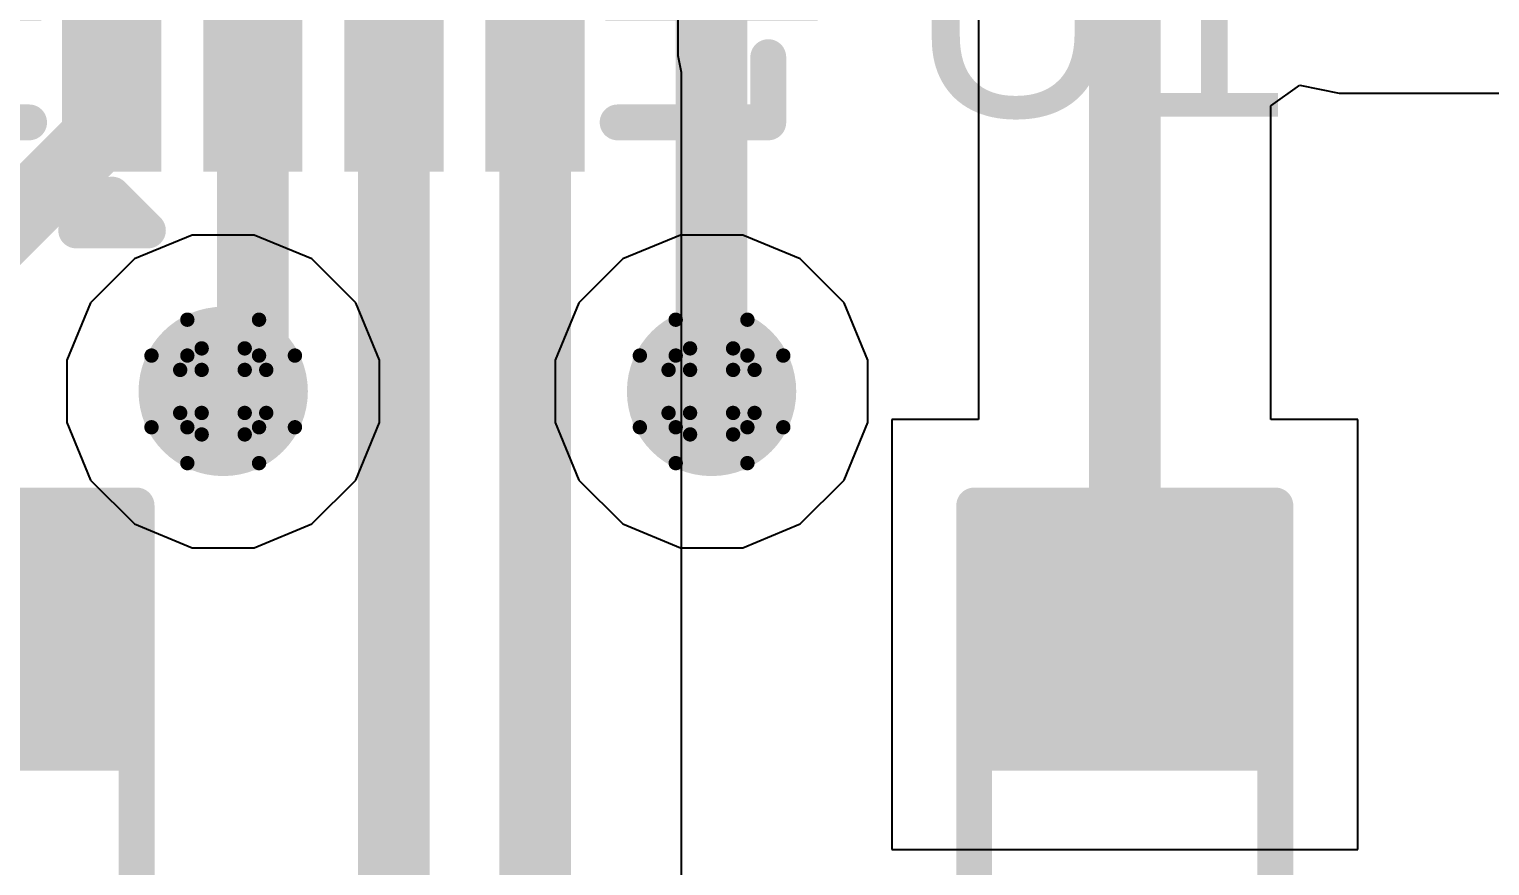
# Model space of a CAD drawing. Header units: inches. Extents: x 0 to 198, y 0 to 199.
# Drawn here: x 5.0389 to 5.2426, y 2.5018 to 2.6185 of the extents above; entities that cross this region are included whole.
import ezdxf

# ---------------------------------------------------------------- set-up
doc = ezdxf.new("R2010")
doc.units = ezdxf.units.IN
doc.header["$MEASUREMENT"] = 0
for name, color, linetype in [('Bottom Layer', 5, 'Continuous'), ('Drill Drawing', 1, 'Continuous'), ('Layer 1', 16, 'Continuous'), ('Layer 2', 76, 'Continuous'), ('Top Layer', 1, 'Continuous'), ('Top Overlay', 2, 'Continuous'), ('Top Paste', 8, 'Continuous'), ('Top Solder', 216, 'Continuous'), ('Via Holes', 16, 'Continuous')]:
    doc.layers.add(name, color=color, linetype=linetype)
doc.styles.add('Arial', font='', dxfattribs={"height": 0.2})
doc.styles.get('Arial').set_extended_font_data('Arial')

# ---------------------------------------------------------------- blocks, each defined once
blk = doc.blocks.new('R___0603_12')
at = {"layer": 'Top Layer'}
for points in [[(-0.015, 0.0175), (-0.015, -0.0175), (-0.045, -0.0175), (-0.045, 0.0175)], [(0.045, 0.0175), (0.045, -0.0175), (0.015, -0.0175), (0.015, 0.0175)]]:
    blk.add_hatch(color=1, dxfattribs=at).paths.add_polyline_path(points)
at = {"layer": 'Top Paste'}
for points in [[(-0.015, 0.0175), (-0.015, -0.0175), (-0.045, -0.0175), (-0.045, 0.0175)], [(0.045, 0.0175), (0.045, -0.0175), (0.015, -0.0175), (0.015, 0.0175)]]:
    blk.add_hatch(color=8, dxfattribs=at).paths.add_polyline_path(points)
at = {"layer": 'Top Solder'}
for points in [[(-0.011, 0.0215), (-0.011, -0.0215), (-0.049, -0.0215), (-0.049, 0.0215)], [(0.049, 0.0215), (0.049, -0.0215), (0.011, -0.0215), (0.011, 0.0215)]]:
    blk.add_hatch(color=216, dxfattribs=at).paths.add_polyline_path(points)
at = {"layer": 'Top Overlay'}
for points in [[(-0.048, 0.021, 0.005, 0.005, 0), (-0.048, -0.021, 0.005, 0.005, 0)], [(-0.048, 0.021, 0.005, 0.005, 0), (0.048, 0.021, 0.005, 0.005, 0)], [(0.048, 0.021, 0.005, 0.005, 0), (0.048, -0.021, 0.005, 0.005, 0)], [(-0.048, -0.021, 0.005, 0.005, 0), (0.048, -0.021, 0.005, 0.005, 0)]]:
    blk.add_lwpolyline(points, format="xyseb", dxfattribs=at)
for points in [[(-0.04925, 0.021, 0.0025, 0.0025, 1), (-0.04675, 0.021, 0.0025, 0.0025, 1)], [(-0.04925, 0.021, 0.0025, 0.0025, 1), (-0.04675, 0.021, 0.0025, 0.0025, 1)], [(0.04675, 0.021, 0.0025, 0.0025, 1), (0.04925, 0.021, 0.0025, 0.0025, 1)], [(0.04675, 0.021, 0.0025, 0.0025, 1), (0.04925, 0.021, 0.0025, 0.0025, 1)], [(-0.04925, -0.021, 0.0025, 0.0025, 1), (-0.04675, -0.021, 0.0025, 0.0025, 1)], [(-0.04925, -0.021, 0.0025, 0.0025, 1), (-0.04675, -0.021, 0.0025, 0.0025, 1)], [(0.04675, -0.021, 0.0025, 0.0025, 1), (0.04925, -0.021, 0.0025, 0.0025, 1)], [(0.04675, -0.021, 0.0025, 0.0025, 1), (0.04925, -0.021, 0.0025, 0.0025, 1)]]:
    blk.add_lwpolyline(points, format="xyseb", close=True, dxfattribs=at)
blk = doc.blocks.new('VQFN_HR_21_3_5__54')
at = {"layer": 'Top Layer'}
for points in [[(-0.08524, 0.06693), (-0.07539, 0.06693), (-0.07539, 0.04134), (-0.08524, 0.04134)], [(-0.06556, 0.06693), (-0.05571, 0.06693), (-0.05571, 0.04331), (-0.06556, 0.04331)], [(-0.04587, 0.06693), (-0.03602, 0.06693), (-0.03602, -0.06693), (-0.04587, -0.06693)], [(-0.02618, 0.06693), (-0.01633, 0.06693), (-0.01633, -0.06693), (-0.02618, -0.06693)], [(-0.0065, 0.06693), (0.0065, 0.06693), (0.0065, -0.06693), (-0.0065, -0.06693)], [(0.01634, 0.06693), (0.02619, 0.06693), (0.02619, -0.06693), (0.01634, -0.06693)], [(0.03602, 0.06693), (0.04587, 0.06693), (0.04587, -0.06693), (0.03602, -0.06693)], [(0.05571, 0.06693), (0.06556, 0.06693), (0.06556, 0.04331), (0.05571, 0.04331)], [(0.07539, 0.06693), (0.08524, 0.06693), (0.08524, 0.04134), (0.07539, 0.04134)], [(-0.1063, 0.03445), (-0.08268, 0.03445), (-0.08268, 0.02461), (-0.1063, 0.02461)], [(0.08268, 0.03445), (0.1063, 0.03445), (0.1063, 0.02461), (0.08268, 0.02461)], [(-0.1063, 0.01476), (-0.08268, 0.01476), (-0.08268, 0.00492), (-0.1063, 0.00492)], [(0.08268, 0.01476), (0.1063, 0.01476), (0.1063, 0.00492), (0.08268, 0.00492)], [(-0.1063, -0.00492), (-0.08268, -0.00492), (-0.08268, -0.01476), (-0.1063, -0.01476)], [(0.08268, -0.00492), (0.1063, -0.00492), (0.1063, -0.01476), (0.08268, -0.01476)], [(-0.1063, -0.02461), (-0.08268, -0.02461), (-0.08268, -0.03445), (-0.1063, -0.03445)], [(0.08268, -0.02461), (0.1063, -0.02461), (0.1063, -0.03445), (0.08268, -0.03445)], [(-0.08524, -0.04134), (-0.07539, -0.04134), (-0.07539, -0.06693), (-0.08524, -0.06693)], [(0.07539, -0.04134), (0.08524, -0.04134), (0.08524, -0.06693), (0.07539, -0.06693)], [(-0.06555, -0.04331), (-0.0557, -0.04331), (-0.0557, -0.06693), (-0.06555, -0.06693)], [(0.05571, -0.04331), (0.06556, -0.04331), (0.06556, -0.06693), (0.05571, -0.06693)]]:
    blk.add_hatch(color=1, dxfattribs=at).paths.add_polyline_path(points)
at = {"layer": 'Top Paste'}
for points in [[(-0.08524, 0.06693), (-0.07539, 0.06693), (-0.07539, 0.04134), (-0.08524, 0.04134)], [(-0.06556, 0.06693), (-0.05571, 0.06693), (-0.05571, 0.04331), (-0.06556, 0.04331)], [(-0.04587, 0.06693), (-0.03602, 0.06693), (-0.03602, -0.06693), (-0.04587, -0.06693)], [(-0.02618, 0.06693), (-0.01633, 0.06693), (-0.01633, -0.06693), (-0.02618, -0.06693)], [(-0.0065, 0.06693), (0.0065, 0.06693), (0.0065, -0.06693), (-0.0065, -0.06693)], [(0.01634, 0.06693), (0.02619, 0.06693), (0.02619, -0.06693), (0.01634, -0.06693)], [(0.03602, 0.06693), (0.04587, 0.06693), (0.04587, -0.06693), (0.03602, -0.06693)], [(0.05571, 0.06693), (0.06556, 0.06693), (0.06556, 0.04331), (0.05571, 0.04331)], [(0.07539, 0.06693), (0.08524, 0.06693), (0.08524, 0.04134), (0.07539, 0.04134)], [(-0.1063, 0.03445), (-0.08268, 0.03445), (-0.08268, 0.02461), (-0.1063, 0.02461)], [(0.08268, 0.03445), (0.1063, 0.03445), (0.1063, 0.02461), (0.08268, 0.02461)], [(-0.1063, 0.01476), (-0.08268, 0.01476), (-0.08268, 0.00492), (-0.1063, 0.00492)], [(0.08268, 0.01476), (0.1063, 0.01476), (0.1063, 0.00492), (0.08268, 0.00492)], [(-0.1063, -0.00492), (-0.08268, -0.00492), (-0.08268, -0.01476), (-0.1063, -0.01476)], [(0.08268, -0.00492), (0.1063, -0.00492), (0.1063, -0.01476), (0.08268, -0.01476)], [(-0.1063, -0.02461), (-0.08268, -0.02461), (-0.08268, -0.03445), (-0.1063, -0.03445)], [(0.08268, -0.02461), (0.1063, -0.02461), (0.1063, -0.03445), (0.08268, -0.03445)], [(-0.08524, -0.04134), (-0.07539, -0.04134), (-0.07539, -0.06693), (-0.08524, -0.06693)], [(0.07539, -0.04134), (0.08524, -0.04134), (0.08524, -0.06693), (0.07539, -0.06693)], [(-0.06555, -0.04331), (-0.0557, -0.04331), (-0.0557, -0.06693), (-0.06555, -0.06693)], [(0.05571, -0.04331), (0.06556, -0.04331), (0.06556, -0.06693), (0.05571, -0.06693)]]:
    blk.add_hatch(color=8, dxfattribs=at).paths.add_polyline_path(points)
at = {"layer": 'Top Solder'}
for points in [[(-0.08724, 0.06893), (-0.07339, 0.06893), (-0.07339, 0.03934), (-0.08724, 0.03934)], [(-0.06756, 0.06893), (-0.05371, 0.06893), (-0.05371, 0.04131), (-0.06756, 0.04131)], [(-0.04787, 0.06893), (-0.03402, 0.06893), (-0.03402, -0.06893), (-0.04787, -0.06893)], [(-0.02818, 0.06893), (-0.01433, 0.06893), (-0.01433, -0.06893), (-0.02818, -0.06893)], [(-0.0085, 0.06893), (0.0085, 0.06893), (0.0085, -0.06893), (-0.0085, -0.06893)], [(0.01434, 0.06893), (0.02819, 0.06893), (0.02819, -0.06893), (0.01434, -0.06893)], [(0.03402, 0.06893), (0.04787, 0.06893), (0.04787, -0.06893), (0.03402, -0.06893)], [(0.05371, 0.06893), (0.06756, 0.06893), (0.06756, 0.04131), (0.05371, 0.04131)], [(0.07339, 0.06893), (0.08724, 0.06893), (0.08724, 0.03934), (0.07339, 0.03934)], [(-0.1083, 0.03645), (-0.08068, 0.03645), (-0.08068, 0.02261), (-0.1083, 0.02261)], [(0.08068, 0.03645), (0.1083, 0.03645), (0.1083, 0.02261), (0.08068, 0.02261)], [(-0.1083, 0.01676), (-0.08068, 0.01676), (-0.08068, 0.00292), (-0.1083, 0.00292)], [(0.08068, 0.01676), (0.1083, 0.01676), (0.1083, 0.00292), (0.08068, 0.00292)], [(-0.1083, -0.00292), (-0.08068, -0.00292), (-0.08068, -0.01676), (-0.1083, -0.01676)], [(0.08068, -0.00292), (0.1083, -0.00292), (0.1083, -0.01676), (0.08068, -0.01676)], [(-0.1083, -0.02261), (-0.08068, -0.02261), (-0.08068, -0.03645), (-0.1083, -0.03645)], [(0.08068, -0.02261), (0.1083, -0.02261), (0.1083, -0.03645), (0.08068, -0.03645)], [(-0.08724, -0.03934), (-0.07339, -0.03934), (-0.07339, -0.06893), (-0.08724, -0.06893)], [(0.07339, -0.03934), (0.08724, -0.03934), (0.08724, -0.06893), (0.07339, -0.06893)], [(-0.06755, -0.04131), (-0.0537, -0.04131), (-0.0537, -0.06893), (-0.06755, -0.06893)], [(0.05371, -0.04131), (0.06756, -0.04131), (0.06756, -0.06893), (0.05371, -0.06893)]]:
    blk.add_hatch(color=216, dxfattribs=at).paths.add_polyline_path(points)
at = {"layer": 'Top Overlay'}
for points in [[(-0.10143, 0.06206, 0.005, 0.005, 0), (-0.10143, 0.04104, 0.005, 0.005, 0)], [(-0.10143, 0.06206, 0.005, 0.005, 0), (-0.09233, 0.06206, 0.005, 0.005, 0)], [(0.09233, 0.06206, 0.005, 0.005, 0), (0.10142, 0.06206, 0.005, 0.005, 0)], [(0.10142, 0.06206, 0.005, 0.005, 0), (0.10142, 0.04104, 0.005, 0.005, 0)], [(-0.1165, 0.03447, 0.005, 0.005, 0), (-0.1165, 0.02447, 0.005, 0.005, 0)], [(-0.1165, 0.03447, 0.005, 0.005, 0), (-0.1115, 0.02947, 0.005, 0.005, 0)], [(-0.1115, 0.02947, 0.005, 0.005, 0), (-0.1165, 0.02447, 0.005, 0.005, 0)], [(-0.10143, -0.04104, 0.005, 0.005, 0), (-0.10143, -0.06205, 0.005, 0.005, 0)], [(0.10142, -0.04104, 0.005, 0.005, 0), (0.10142, -0.06205, 0.005, 0.005, 0)], [(-0.10143, -0.06205, 0.005, 0.005, 0), (-0.09233, -0.06205, 0.005, 0.005, 0)], [(0.09233, -0.06205, 0.005, 0.005, 0), (0.10142, -0.06205, 0.005, 0.005, 0)]]:
    blk.add_lwpolyline(points, format="xyseb", dxfattribs=at)
for points in [[(-0.10268, 0.06206, 0.0025, 0.0025, 1), (-0.10018, 0.06206, 0.0025, 0.0025, 1)], [(-0.10268, 0.06206, 0.0025, 0.0025, 1), (-0.10018, 0.06206, 0.0025, 0.0025, 1)], [(-0.09358, 0.06206, 0.0025, 0.0025, 1), (-0.09108, 0.06206, 0.0025, 0.0025, 1)], [(0.09108, 0.06206, 0.0025, 0.0025, 1), (0.09358, 0.06206, 0.0025, 0.0025, 1)], [(0.10017, 0.06206, 0.0025, 0.0025, 1), (0.10267, 0.06206, 0.0025, 0.0025, 1)], [(0.10017, 0.06206, 0.0025, 0.0025, 1), (0.10267, 0.06206, 0.0025, 0.0025, 1)], [(-0.10268, 0.04104, 0.0025, 0.0025, 1), (-0.10018, 0.04104, 0.0025, 0.0025, 1)], [(0.10017, 0.04104, 0.0025, 0.0025, 1), (0.10267, 0.04104, 0.0025, 0.0025, 1)], [(-0.11775, 0.03447, 0.0025, 0.0025, 1), (-0.11525, 0.03447, 0.0025, 0.0025, 1)], [(-0.11775, 0.03447, 0.0025, 0.0025, 1), (-0.11525, 0.03447, 0.0025, 0.0025, 1)], [(-0.11275, 0.02947, 0.0025, 0.0025, 1), (-0.11025, 0.02947, 0.0025, 0.0025, 1)], [(-0.11275, 0.02947, 0.0025, 0.0025, 1), (-0.11025, 0.02947, 0.0025, 0.0025, 1)], [(-0.11775, 0.02447, 0.0025, 0.0025, 1), (-0.11525, 0.02447, 0.0025, 0.0025, 1)], [(-0.11775, 0.02447, 0.0025, 0.0025, 1), (-0.11525, 0.02447, 0.0025, 0.0025, 1)], [(-0.10268, -0.04104, 0.0025, 0.0025, 1), (-0.10018, -0.04104, 0.0025, 0.0025, 1)], [(0.10017, -0.04104, 0.0025, 0.0025, 1), (0.10267, -0.04104, 0.0025, 0.0025, 1)], [(-0.10268, -0.06205, 0.0025, 0.0025, 1), (-0.10018, -0.06205, 0.0025, 0.0025, 1)], [(-0.10268, -0.06205, 0.0025, 0.0025, 1), (-0.10018, -0.06205, 0.0025, 0.0025, 1)], [(-0.09358, -0.06205, 0.0025, 0.0025, 1), (-0.09108, -0.06205, 0.0025, 0.0025, 1)], [(0.09108, -0.06205, 0.0025, 0.0025, 1), (0.09358, -0.06205, 0.0025, 0.0025, 1)], [(0.10017, -0.06205, 0.0025, 0.0025, 1), (0.10267, -0.06205, 0.0025, 0.0025, 1)], [(0.10017, -0.06205, 0.0025, 0.0025, 1), (0.10267, -0.06205, 0.0025, 0.0025, 1)]]:
    blk.add_lwpolyline(points, format="xyseb", close=True, dxfattribs=at)
blk = doc.blocks.new('____0603_190')
at = {"layer": 'Top Layer'}
for points in [[(-0.015, 0.0175), (-0.015, -0.0175), (-0.045, -0.0175), (-0.045, 0.0175)], [(0.045, 0.0175), (0.045, -0.0175), (0.015, -0.0175), (0.015, 0.0175)]]:
    blk.add_hatch(color=1, dxfattribs=at).paths.add_polyline_path(points)
at = {"layer": 'Top Paste'}
for points in [[(-0.015, 0.0175), (-0.015, -0.0175), (-0.045, -0.0175), (-0.045, 0.0175)], [(0.045, 0.0175), (0.045, -0.0175), (0.015, -0.0175), (0.015, 0.0175)]]:
    blk.add_hatch(color=8, dxfattribs=at).paths.add_polyline_path(points)
at = {"layer": 'Top Solder'}
for points in [[(-0.011, 0.0215), (-0.011, -0.0215), (-0.049, -0.0215), (-0.049, 0.0215)], [(0.049, 0.0215), (0.049, -0.0215), (0.011, -0.0215), (0.011, 0.0215)]]:
    blk.add_hatch(color=216, dxfattribs=at).paths.add_polyline_path(points)
at = {"layer": 'Top Overlay'}
for points in [[(0.048, 0.021, 0.005, 0.005, 0), (-0.048, 0.021, 0.005, 0.005, 0)], [(-0.048, -0.021, 0.005, 0.005, 0), (-0.048, 0.021, 0.005, 0.005, 0)], [(0.048, -0.021, 0.005, 0.005, 0), (0.048, 0.021, 0.005, 0.005, 0)], [(0.048, -0.021, 0.005, 0.005, 0), (-0.048, -0.021, 0.005, 0.005, 0)]]:
    blk.add_lwpolyline(points, format="xyseb", dxfattribs=at)
for points in [[(-0.04925, 0.021, 0.0025, 0.0025, 1), (-0.04675, 0.021, 0.0025, 0.0025, 1)], [(-0.04925, 0.021, 0.0025, 0.0025, 1), (-0.04675, 0.021, 0.0025, 0.0025, 1)], [(0.04675, 0.021, 0.0025, 0.0025, 1), (0.04925, 0.021, 0.0025, 0.0025, 1)], [(0.04675, 0.021, 0.0025, 0.0025, 1), (0.04925, 0.021, 0.0025, 0.0025, 1)], [(-0.04925, -0.021, 0.0025, 0.0025, 1), (-0.04675, -0.021, 0.0025, 0.0025, 1)], [(-0.04925, -0.021, 0.0025, 0.0025, 1), (-0.04675, -0.021, 0.0025, 0.0025, 1)], [(0.04675, -0.021, 0.0025, 0.0025, 1), (0.04925, -0.021, 0.0025, 0.0025, 1)], [(0.04675, -0.021, 0.0025, 0.0025, 1), (0.04925, -0.021, 0.0025, 0.0025, 1)]]:
    blk.add_lwpolyline(points, format="xyseb", close=True, dxfattribs=at)

msp = doc.modelspace()

# ---------------------------------------------------------------- hatches: boundary and pattern name
at = {"layer": 'Bottom Layer'}
h = msp.add_hatch(color=5, dxfattribs=at)
edge = h.paths.add_edge_path()
edge.add_arc((5.06592, 2.56801), 0.01181, 0, 360)
h = msp.add_hatch(color=5, dxfattribs=at)
edge = h.paths.add_edge_path()
edge.add_arc((5.13403, 2.56801), 0.01181, 0, 360)
at = {"layer": 'Layer 1'}
h = msp.add_hatch(color=16, dxfattribs=at)
edge = h.paths.add_edge_path()
edge.add_arc((5.06592, 2.56801), 0.01181, 0, 360)
h = msp.add_hatch(color=16, dxfattribs=at)
edge = h.paths.add_edge_path()
edge.add_arc((5.13403, 2.56801), 0.01181, 0, 360)
at = {"layer": 'Layer 2'}
h = msp.add_hatch(color=76, dxfattribs=at)
edge = h.paths.add_edge_path()
edge.add_arc((5.06592, 2.56801), 0.01181, 0, 360)
h = msp.add_hatch(color=76, dxfattribs=at)
edge = h.paths.add_edge_path()
edge.add_arc((5.13403, 2.56801), 0.01181, 0, 360)
at = {"layer": 'Top Layer'}
h = msp.add_hatch(color=1, dxfattribs=at)
edge = h.paths.add_edge_path()
edge.add_arc((5.06592, 2.56801), 0.01181, 0, 360)
h = msp.add_hatch(color=1, dxfattribs=at)
edge = h.paths.add_edge_path()
edge.add_arc((5.13403, 2.56801), 0.01181, 0, 360)
at = {"layer": 'Via Holes'}
h = msp.add_hatch(color=7, dxfattribs=at)
edge = h.paths.add_edge_path()
edge.add_arc((5.06592, 2.56801), 0.00591, 0, 360)
h = msp.add_hatch(color=7, dxfattribs=at)
edge = h.paths.add_edge_path()
edge.add_arc((5.13403, 2.56801), 0.00591, 0, 360)

# ---------------------------------------------------------------- linework, layer by layer
at = {"layer": 'Bottom Layer'}
for p, q in [((5.06158, 2.58982), (5.05357, 2.5865)), ((5.07026, 2.58982), (5.06158, 2.58982)), ((5.07828, 2.5865), (5.07026, 2.58982)), ((5.12969, 2.58982), (5.12167, 2.5865)), ((5.13837, 2.58982), (5.12969, 2.58982)), ((5.14638, 2.5865), (5.13837, 2.58982)), ((5.05357, 2.5865), (5.04743, 2.58036)), ((5.08441, 2.58036), (5.07828, 2.5865)), ((5.12167, 2.5865), (5.11554, 2.58036)), ((5.15252, 2.58036), (5.14638, 2.5865)), ((5.04743, 2.58036), (5.04411, 2.57235)), ((5.08773, 2.57235), (5.08441, 2.58036)), ((5.11554, 2.58036), (5.11222, 2.57235)), ((5.15584, 2.57235), (5.15252, 2.58036)), ((5.04411, 2.57235), (5.04411, 2.56367)), ((5.08773, 2.56367), (5.08773, 2.57235)), ((5.11222, 2.57235), (5.11222, 2.56367)), ((5.15584, 2.56367), (5.15584, 2.57235)), ((5.04411, 2.56367), (5.04743, 2.55565)), ((5.08441, 2.55565), (5.08773, 2.56367)), ((5.11222, 2.56367), (5.11554, 2.55565)), ((5.15252, 2.55565), (5.15584, 2.56367)), ((5.04743, 2.55565), (5.05357, 2.54952)), ((5.07828, 2.54952), (5.08441, 2.55565)), ((5.11554, 2.55565), (5.12167, 2.54952)), ((5.14638, 2.54952), (5.15252, 2.55565)), ((5.05357, 2.54952), (5.06158, 2.5462)), ((5.07026, 2.5462), (5.07828, 2.54952)), ((5.12167, 2.54952), (5.12969, 2.5462)), ((5.13837, 2.5462), (5.14638, 2.54952)), ((5.06158, 2.5462), (5.07026, 2.5462)), ((5.12969, 2.5462), (5.13837, 2.5462))]:
    msp.add_line(p, q, dxfattribs=at)
at = {"layer": 'Drill Drawing'}
for points in [[(5.06092, 2.57301, 0.002, 0.002, 0), (5.06092, 2.57801, 0.002, 0.002, 0)], [(5.06092, 2.57801, 0.002, 0.002, 0), (5.07092, 2.57801, 0.002, 0.002, 0)], [(5.07092, 2.57301, 0.002, 0.002, 0), (5.07092, 2.57801, 0.002, 0.002, 0)], [(5.12903, 2.57301, 0.002, 0.002, 0), (5.12903, 2.57801, 0.002, 0.002, 0)], [(5.12903, 2.57801, 0.002, 0.002, 0), (5.13903, 2.57801, 0.002, 0.002, 0)], [(5.13903, 2.57301, 0.002, 0.002, 0), (5.13903, 2.57801, 0.002, 0.002, 0)], [(5.06292, 2.57101, 0.002, 0.002, 0), (5.06292, 2.57401, 0.002, 0.002, 0)], [(5.06292, 2.57401, 0.002, 0.002, 0), (5.06892, 2.57401, 0.002, 0.002, 0)], [(5.06892, 2.57101, 0.002, 0.002, 0), (5.06892, 2.57401, 0.002, 0.002, 0)], [(5.13103, 2.57101, 0.002, 0.002, 0), (5.13103, 2.57401, 0.002, 0.002, 0)], [(5.13103, 2.57401, 0.002, 0.002, 0), (5.13703, 2.57401, 0.002, 0.002, 0)], [(5.13703, 2.57101, 0.002, 0.002, 0), (5.13703, 2.57401, 0.002, 0.002, 0)], [(5.05592, 2.56301, 0.002, 0.002, 0), (5.05592, 2.57301, 0.002, 0.002, 0)], [(5.05592, 2.57301, 0.002, 0.002, 0), (5.06092, 2.57301, 0.002, 0.002, 0)], [(5.07092, 2.57301, 0.002, 0.002, 0), (5.07592, 2.57301, 0.002, 0.002, 0)], [(5.07592, 2.56301, 0.002, 0.002, 0), (5.07592, 2.57301, 0.002, 0.002, 0)], [(5.12403, 2.56301, 0.002, 0.002, 0), (5.12403, 2.57301, 0.002, 0.002, 0)], [(5.12403, 2.57301, 0.002, 0.002, 0), (5.12903, 2.57301, 0.002, 0.002, 0)], [(5.13903, 2.57301, 0.002, 0.002, 0), (5.14403, 2.57301, 0.002, 0.002, 0)], [(5.14403, 2.56301, 0.002, 0.002, 0), (5.14403, 2.57301, 0.002, 0.002, 0)], [(5.05992, 2.56501, 0.002, 0.002, 0), (5.05992, 2.57101, 0.002, 0.002, 0)], [(5.05992, 2.57101, 0.002, 0.002, 0), (5.06292, 2.57101, 0.002, 0.002, 0)], [(5.06892, 2.57101, 0.002, 0.002, 0), (5.07192, 2.57101, 0.002, 0.002, 0)], [(5.07192, 2.56501, 0.002, 0.002, 0), (5.07192, 2.57101, 0.002, 0.002, 0)], [(5.12803, 2.56501, 0.002, 0.002, 0), (5.12803, 2.57101, 0.002, 0.002, 0)], [(5.12803, 2.57101, 0.002, 0.002, 0), (5.13103, 2.57101, 0.002, 0.002, 0)], [(5.13703, 2.57101, 0.002, 0.002, 0), (5.14003, 2.57101, 0.002, 0.002, 0)], [(5.14003, 2.56501, 0.002, 0.002, 0), (5.14003, 2.57101, 0.002, 0.002, 0)], [(5.05992, 2.56501, 0.002, 0.002, 0), (5.06292, 2.56501, 0.002, 0.002, 0)], [(5.06292, 2.56201, 0.002, 0.002, 0), (5.06292, 2.56501, 0.002, 0.002, 0)], [(5.06892, 2.56501, 0.002, 0.002, 0), (5.07192, 2.56501, 0.002, 0.002, 0)], [(5.06892, 2.56201, 0.002, 0.002, 0), (5.06892, 2.56501, 0.002, 0.002, 0)], [(5.12803, 2.56501, 0.002, 0.002, 0), (5.13103, 2.56501, 0.002, 0.002, 0)], [(5.13103, 2.56201, 0.002, 0.002, 0), (5.13103, 2.56501, 0.002, 0.002, 0)], [(5.13703, 2.56501, 0.002, 0.002, 0), (5.14003, 2.56501, 0.002, 0.002, 0)], [(5.13703, 2.56201, 0.002, 0.002, 0), (5.13703, 2.56501, 0.002, 0.002, 0)], [(5.05592, 2.56301, 0.002, 0.002, 0), (5.06092, 2.56301, 0.002, 0.002, 0)], [(5.06092, 2.55801, 0.002, 0.002, 0), (5.06092, 2.56301, 0.002, 0.002, 0)], [(5.06292, 2.56201, 0.002, 0.002, 0), (5.06892, 2.56201, 0.002, 0.002, 0)], [(5.07092, 2.56301, 0.002, 0.002, 0), (5.07592, 2.56301, 0.002, 0.002, 0)], [(5.07092, 2.55801, 0.002, 0.002, 0), (5.07092, 2.56301, 0.002, 0.002, 0)], [(5.12403, 2.56301, 0.002, 0.002, 0), (5.12903, 2.56301, 0.002, 0.002, 0)], [(5.12903, 2.55801, 0.002, 0.002, 0), (5.12903, 2.56301, 0.002, 0.002, 0)], [(5.13103, 2.56201, 0.002, 0.002, 0), (5.13703, 2.56201, 0.002, 0.002, 0)], [(5.13903, 2.56301, 0.002, 0.002, 0), (5.14403, 2.56301, 0.002, 0.002, 0)], [(5.13903, 2.55801, 0.002, 0.002, 0), (5.13903, 2.56301, 0.002, 0.002, 0)], [(5.06092, 2.55801, 0.002, 0.002, 0), (5.07092, 2.55801, 0.002, 0.002, 0)], [(5.12903, 2.55801, 0.002, 0.002, 0), (5.13903, 2.55801, 0.002, 0.002, 0)]]:
    msp.add_lwpolyline(points, format="xyseb", dxfattribs=at)
for points in [[(5.06042, 2.57801, 0.001, 0.001, 1), (5.06142, 2.57801, 0.001, 0.001, 1)], [(5.06042, 2.57801, 0.001, 0.001, 1), (5.06142, 2.57801, 0.001, 0.001, 1)], [(5.07042, 2.57801, 0.001, 0.001, 1), (5.07142, 2.57801, 0.001, 0.001, 1)], [(5.07042, 2.57801, 0.001, 0.001, 1), (5.07142, 2.57801, 0.001, 0.001, 1)], [(5.12853, 2.57801, 0.001, 0.001, 1), (5.12953, 2.57801, 0.001, 0.001, 1)], [(5.12853, 2.57801, 0.001, 0.001, 1), (5.12953, 2.57801, 0.001, 0.001, 1)], [(5.13853, 2.57801, 0.001, 0.001, 1), (5.13953, 2.57801, 0.001, 0.001, 1)], [(5.13853, 2.57801, 0.001, 0.001, 1), (5.13953, 2.57801, 0.001, 0.001, 1)], [(5.06242, 2.57401, 0.001, 0.001, 1), (5.06342, 2.57401, 0.001, 0.001, 1)], [(5.06242, 2.57401, 0.001, 0.001, 1), (5.06342, 2.57401, 0.001, 0.001, 1)], [(5.06842, 2.57401, 0.001, 0.001, 1), (5.06942, 2.57401, 0.001, 0.001, 1)], [(5.06842, 2.57401, 0.001, 0.001, 1), (5.06942, 2.57401, 0.001, 0.001, 1)], [(5.13053, 2.57401, 0.001, 0.001, 1), (5.13153, 2.57401, 0.001, 0.001, 1)], [(5.13053, 2.57401, 0.001, 0.001, 1), (5.13153, 2.57401, 0.001, 0.001, 1)], [(5.13653, 2.57401, 0.001, 0.001, 1), (5.13753, 2.57401, 0.001, 0.001, 1)], [(5.13653, 2.57401, 0.001, 0.001, 1), (5.13753, 2.57401, 0.001, 0.001, 1)], [(5.05542, 2.57301, 0.001, 0.001, 1), (5.05642, 2.57301, 0.001, 0.001, 1)], [(5.05542, 2.57301, 0.001, 0.001, 1), (5.05642, 2.57301, 0.001, 0.001, 1)], [(5.06042, 2.57301, 0.001, 0.001, 1), (5.06142, 2.57301, 0.001, 0.001, 1)], [(5.06042, 2.57301, 0.001, 0.001, 1), (5.06142, 2.57301, 0.001, 0.001, 1)], [(5.07042, 2.57301, 0.001, 0.001, 1), (5.07142, 2.57301, 0.001, 0.001, 1)], [(5.07042, 2.57301, 0.001, 0.001, 1), (5.07142, 2.57301, 0.001, 0.001, 1)], [(5.07542, 2.57301, 0.001, 0.001, 1), (5.07642, 2.57301, 0.001, 0.001, 1)], [(5.07542, 2.57301, 0.001, 0.001, 1), (5.07642, 2.57301, 0.001, 0.001, 1)], [(5.12353, 2.57301, 0.001, 0.001, 1), (5.12453, 2.57301, 0.001, 0.001, 1)], [(5.12353, 2.57301, 0.001, 0.001, 1), (5.12453, 2.57301, 0.001, 0.001, 1)], [(5.12853, 2.57301, 0.001, 0.001, 1), (5.12953, 2.57301, 0.001, 0.001, 1)], [(5.12853, 2.57301, 0.001, 0.001, 1), (5.12953, 2.57301, 0.001, 0.001, 1)], [(5.13853, 2.57301, 0.001, 0.001, 1), (5.13953, 2.57301, 0.001, 0.001, 1)], [(5.13853, 2.57301, 0.001, 0.001, 1), (5.13953, 2.57301, 0.001, 0.001, 1)], [(5.14353, 2.57301, 0.001, 0.001, 1), (5.14453, 2.57301, 0.001, 0.001, 1)], [(5.14353, 2.57301, 0.001, 0.001, 1), (5.14453, 2.57301, 0.001, 0.001, 1)], [(5.05942, 2.57101, 0.001, 0.001, 1), (5.06042, 2.57101, 0.001, 0.001, 1)], [(5.05942, 2.57101, 0.001, 0.001, 1), (5.06042, 2.57101, 0.001, 0.001, 1)], [(5.06242, 2.57101, 0.001, 0.001, 1), (5.06342, 2.57101, 0.001, 0.001, 1)], [(5.06242, 2.57101, 0.001, 0.001, 1), (5.06342, 2.57101, 0.001, 0.001, 1)], [(5.06842, 2.57101, 0.001, 0.001, 1), (5.06942, 2.57101, 0.001, 0.001, 1)], [(5.06842, 2.57101, 0.001, 0.001, 1), (5.06942, 2.57101, 0.001, 0.001, 1)], [(5.07142, 2.57101, 0.001, 0.001, 1), (5.07242, 2.57101, 0.001, 0.001, 1)], [(5.07142, 2.57101, 0.001, 0.001, 1), (5.07242, 2.57101, 0.001, 0.001, 1)], [(5.12753, 2.57101, 0.001, 0.001, 1), (5.12853, 2.57101, 0.001, 0.001, 1)], [(5.12753, 2.57101, 0.001, 0.001, 1), (5.12853, 2.57101, 0.001, 0.001, 1)], [(5.13053, 2.57101, 0.001, 0.001, 1), (5.13153, 2.57101, 0.001, 0.001, 1)], [(5.13053, 2.57101, 0.001, 0.001, 1), (5.13153, 2.57101, 0.001, 0.001, 1)], [(5.13653, 2.57101, 0.001, 0.001, 1), (5.13753, 2.57101, 0.001, 0.001, 1)], [(5.13653, 2.57101, 0.001, 0.001, 1), (5.13753, 2.57101, 0.001, 0.001, 1)], [(5.13953, 2.57101, 0.001, 0.001, 1), (5.14053, 2.57101, 0.001, 0.001, 1)], [(5.13953, 2.57101, 0.001, 0.001, 1), (5.14053, 2.57101, 0.001, 0.001, 1)], [(5.05942, 2.56501, 0.001, 0.001, 1), (5.06042, 2.56501, 0.001, 0.001, 1)], [(5.05942, 2.56501, 0.001, 0.001, 1), (5.06042, 2.56501, 0.001, 0.001, 1)], [(5.06242, 2.56501, 0.001, 0.001, 1), (5.06342, 2.56501, 0.001, 0.001, 1)], [(5.06242, 2.56501, 0.001, 0.001, 1), (5.06342, 2.56501, 0.001, 0.001, 1)], [(5.06842, 2.56501, 0.001, 0.001, 1), (5.06942, 2.56501, 0.001, 0.001, 1)], [(5.06842, 2.56501, 0.001, 0.001, 1), (5.06942, 2.56501, 0.001, 0.001, 1)], [(5.07142, 2.56501, 0.001, 0.001, 1), (5.07242, 2.56501, 0.001, 0.001, 1)], [(5.07142, 2.56501, 0.001, 0.001, 1), (5.07242, 2.56501, 0.001, 0.001, 1)], [(5.12753, 2.56501, 0.001, 0.001, 1), (5.12853, 2.56501, 0.001, 0.001, 1)], [(5.12753, 2.56501, 0.001, 0.001, 1), (5.12853, 2.56501, 0.001, 0.001, 1)], [(5.13053, 2.56501, 0.001, 0.001, 1), (5.13153, 2.56501, 0.001, 0.001, 1)], [(5.13053, 2.56501, 0.001, 0.001, 1), (5.13153, 2.56501, 0.001, 0.001, 1)], [(5.13653, 2.56501, 0.001, 0.001, 1), (5.13753, 2.56501, 0.001, 0.001, 1)], [(5.13653, 2.56501, 0.001, 0.001, 1), (5.13753, 2.56501, 0.001, 0.001, 1)], [(5.13953, 2.56501, 0.001, 0.001, 1), (5.14053, 2.56501, 0.001, 0.001, 1)], [(5.13953, 2.56501, 0.001, 0.001, 1), (5.14053, 2.56501, 0.001, 0.001, 1)], [(5.05542, 2.56301, 0.001, 0.001, 1), (5.05642, 2.56301, 0.001, 0.001, 1)], [(5.05542, 2.56301, 0.001, 0.001, 1), (5.05642, 2.56301, 0.001, 0.001, 1)], [(5.06042, 2.56301, 0.001, 0.001, 1), (5.06142, 2.56301, 0.001, 0.001, 1)], [(5.06042, 2.56301, 0.001, 0.001, 1), (5.06142, 2.56301, 0.001, 0.001, 1)], [(5.06242, 2.56201, 0.001, 0.001, 1), (5.06342, 2.56201, 0.001, 0.001, 1)], [(5.06242, 2.56201, 0.001, 0.001, 1), (5.06342, 2.56201, 0.001, 0.001, 1)], [(5.06842, 2.56201, 0.001, 0.001, 1), (5.06942, 2.56201, 0.001, 0.001, 1)], [(5.06842, 2.56201, 0.001, 0.001, 1), (5.06942, 2.56201, 0.001, 0.001, 1)], [(5.07042, 2.56301, 0.001, 0.001, 1), (5.07142, 2.56301, 0.001, 0.001, 1)], [(5.07042, 2.56301, 0.001, 0.001, 1), (5.07142, 2.56301, 0.001, 0.001, 1)], [(5.07542, 2.56301, 0.001, 0.001, 1), (5.07642, 2.56301, 0.001, 0.001, 1)], [(5.07542, 2.56301, 0.001, 0.001, 1), (5.07642, 2.56301, 0.001, 0.001, 1)], [(5.12353, 2.56301, 0.001, 0.001, 1), (5.12453, 2.56301, 0.001, 0.001, 1)], [(5.12353, 2.56301, 0.001, 0.001, 1), (5.12453, 2.56301, 0.001, 0.001, 1)], [(5.12853, 2.56301, 0.001, 0.001, 1), (5.12953, 2.56301, 0.001, 0.001, 1)], [(5.12853, 2.56301, 0.001, 0.001, 1), (5.12953, 2.56301, 0.001, 0.001, 1)], [(5.13053, 2.56201, 0.001, 0.001, 1), (5.13153, 2.56201, 0.001, 0.001, 1)], [(5.13053, 2.56201, 0.001, 0.001, 1), (5.13153, 2.56201, 0.001, 0.001, 1)], [(5.13653, 2.56201, 0.001, 0.001, 1), (5.13753, 2.56201, 0.001, 0.001, 1)], [(5.13653, 2.56201, 0.001, 0.001, 1), (5.13753, 2.56201, 0.001, 0.001, 1)], [(5.13853, 2.56301, 0.001, 0.001, 1), (5.13953, 2.56301, 0.001, 0.001, 1)], [(5.13853, 2.56301, 0.001, 0.001, 1), (5.13953, 2.56301, 0.001, 0.001, 1)], [(5.14353, 2.56301, 0.001, 0.001, 1), (5.14453, 2.56301, 0.001, 0.001, 1)], [(5.14353, 2.56301, 0.001, 0.001, 1), (5.14453, 2.56301, 0.001, 0.001, 1)], [(5.06042, 2.55801, 0.001, 0.001, 1), (5.06142, 2.55801, 0.001, 0.001, 1)], [(5.06042, 2.55801, 0.001, 0.001, 1), (5.06142, 2.55801, 0.001, 0.001, 1)], [(5.07042, 2.55801, 0.001, 0.001, 1), (5.07142, 2.55801, 0.001, 0.001, 1)], [(5.07042, 2.55801, 0.001, 0.001, 1), (5.07142, 2.55801, 0.001, 0.001, 1)], [(5.12853, 2.55801, 0.001, 0.001, 1), (5.12953, 2.55801, 0.001, 0.001, 1)], [(5.12853, 2.55801, 0.001, 0.001, 1), (5.12953, 2.55801, 0.001, 0.001, 1)], [(5.13853, 2.55801, 0.001, 0.001, 1), (5.13953, 2.55801, 0.001, 0.001, 1)], [(5.13853, 2.55801, 0.001, 0.001, 1), (5.13953, 2.55801, 0.001, 0.001, 1)]]:
    msp.add_lwpolyline(points, format="xyseb", close=True, dxfattribs=at)
at = {"layer": 'Layer 2'}
for p, q in [((5.06158, 2.58982), (5.05357, 2.5865)), ((5.07026, 2.58982), (5.06158, 2.58982)), ((5.07828, 2.5865), (5.07026, 2.58982)), ((5.12969, 2.58982), (5.12167, 2.5865)), ((5.13837, 2.58982), (5.12969, 2.58982)), ((5.14638, 2.5865), (5.13837, 2.58982)), ((5.05357, 2.5865), (5.04743, 2.58036)), ((5.08441, 2.58036), (5.07828, 2.5865)), ((5.12167, 2.5865), (5.11554, 2.58036)), ((5.15252, 2.58036), (5.14638, 2.5865)), ((5.04743, 2.58036), (5.04411, 2.57235)), ((5.08773, 2.57235), (5.08441, 2.58036)), ((5.11554, 2.58036), (5.11222, 2.57235)), ((5.15584, 2.57235), (5.15252, 2.58036)), ((5.04411, 2.57235), (5.04411, 2.56367)), ((5.08773, 2.56367), (5.08773, 2.57235)), ((5.11222, 2.57235), (5.11222, 2.56367)), ((5.15584, 2.56367), (5.15584, 2.57235)), ((5.04411, 2.56367), (5.04743, 2.55565)), ((5.08441, 2.55565), (5.08773, 2.56367)), ((5.11222, 2.56367), (5.11554, 2.55565)), ((5.15252, 2.55565), (5.15584, 2.56367)), ((5.04743, 2.55565), (5.05357, 2.54952)), ((5.07828, 2.54952), (5.08441, 2.55565)), ((5.11554, 2.55565), (5.12167, 2.54952)), ((5.14638, 2.54952), (5.15252, 2.55565)), ((5.05357, 2.54952), (5.06158, 2.5462)), ((5.07026, 2.5462), (5.07828, 2.54952)), ((5.12167, 2.54952), (5.12969, 2.5462)), ((5.13837, 2.5462), (5.14638, 2.54952)), ((5.06158, 2.5462), (5.07026, 2.5462)), ((5.12969, 2.5462), (5.13837, 2.5462))]:
    msp.add_line(p, q, dxfattribs=at)
at = {"layer": 'Top Layer'}
for p, q in [((5.12935, 2.61483), (5.12935, 2.62417)), ((5.17127, 2.62254), (5.17127, 2.5641)), ((5.12982, 2.61247), (5.12935, 2.61483)), ((5.12982, 2.41641), (5.12982, 2.61247)), ((5.21205, 2.60786), (5.21605, 2.6107)), ((5.21605, 2.6107), (5.22156, 2.60961)), ((5.22156, 2.60961), (5.66796, 2.60961)), ((5.21205, 2.5641), (5.21205, 2.60786)), ((5.17127, 2.5641), (5.15916, 2.5641)), ((5.15916, 2.5641), (5.15916, 2.5041)), ((5.22416, 2.5641), (5.21205, 2.5641)), ((5.22416, 2.5041), (5.22416, 2.5641)), ((5.15916, 2.5041), (5.22416, 2.5041))]:
    msp.add_line(p, q, dxfattribs=at)
for points in [[(5.19166, 2.5341, 0.01, 0.01, 0), (5.19166, 2.63099, 0.01, 0.01, 0)], [(5.13403, 2.56801, 0.01, 0.01, 0), (5.13403, 2.62458, 0.01, 0.01, 0)], [(5.07005, 2.57582, 0.01, 0.01, 0), (5.07005, 2.61247, 0.01, 0.01, 0)], [(5.08973, 2.39569, 0.01, 0.01, 0), (5.08973, 2.61247, 0.01, 0.01, 0)], [(5.10942, 2.40797, 0.01, 0.01, 0), (5.10942, 2.61247, 0.01, 0.01, 0)], [(5.03283, 2.58793, 0.01, 0.01, 0), (5.04988, 2.60498, 0.01, 0.01, 0)], [(5.06592, 2.57169, 0.01, 0.01, 0), (5.07005, 2.57582, 0.01, 0.01, 0)], [(5.06592, 2.56801, 0.01, 0.01, 0), (5.06592, 2.57169, 0.01, 0.01, 0)]]:
    msp.add_lwpolyline(points, format="xyseb", dxfattribs=at)
for points in [[(5.06755, 2.61247, 0.005, 0.005, 1), (5.07255, 2.61247, 0.005, 0.005, 1)], [(5.08723, 2.61247, 0.005, 0.005, 1), (5.09223, 2.61247, 0.005, 0.005, 1)], [(5.10692, 2.61247, 0.005, 0.005, 1), (5.11192, 2.61247, 0.005, 0.005, 1)], [(5.04738, 2.60498, 0.005, 0.005, 1), (5.05238, 2.60498, 0.005, 0.005, 1)], [(5.06755, 2.57582, 0.005, 0.005, 1), (5.07255, 2.57582, 0.005, 0.005, 1)], [(5.06755, 2.57582, 0.005, 0.005, 1), (5.07255, 2.57582, 0.005, 0.005, 1)], [(5.06342, 2.57169, 0.005, 0.005, 1), (5.06842, 2.57169, 0.005, 0.005, 1)], [(5.06342, 2.57169, 0.005, 0.005, 1), (5.06842, 2.57169, 0.005, 0.005, 1)], [(5.06342, 2.56801, 0.005, 0.005, 1), (5.06842, 2.56801, 0.005, 0.005, 1)], [(5.13153, 2.56801, 0.005, 0.005, 1), (5.13653, 2.56801, 0.005, 0.005, 1)], [(5.18916, 2.5341, 0.005, 0.005, 1), (5.19416, 2.5341, 0.005, 0.005, 1)]]:
    msp.add_lwpolyline(points, format="xyseb", close=True, dxfattribs=at)

# ---------------------------------------------------------------- block references
for name, p, rotation in [('VQFN_HR_21_3_5__54', (5.07989, 2.70696), 90), ('____0603_190', (5.03284, 2.5041), 270), ('R___0603_12', (5.19166, 2.5041), 90)]:
    msp.add_blockref(name, p, dxfattribs=dict(rotation=rotation))

# ---------------------------------------------------------------- texts
at = {"layer": 'Top Overlay', "style": 'Arial'}
msp.add_text('U1', height=0.03, rotation=360, dxfattribs=at).set_placement((5.16151, 2.60635))

doc.saveas('drawing.dxf')
